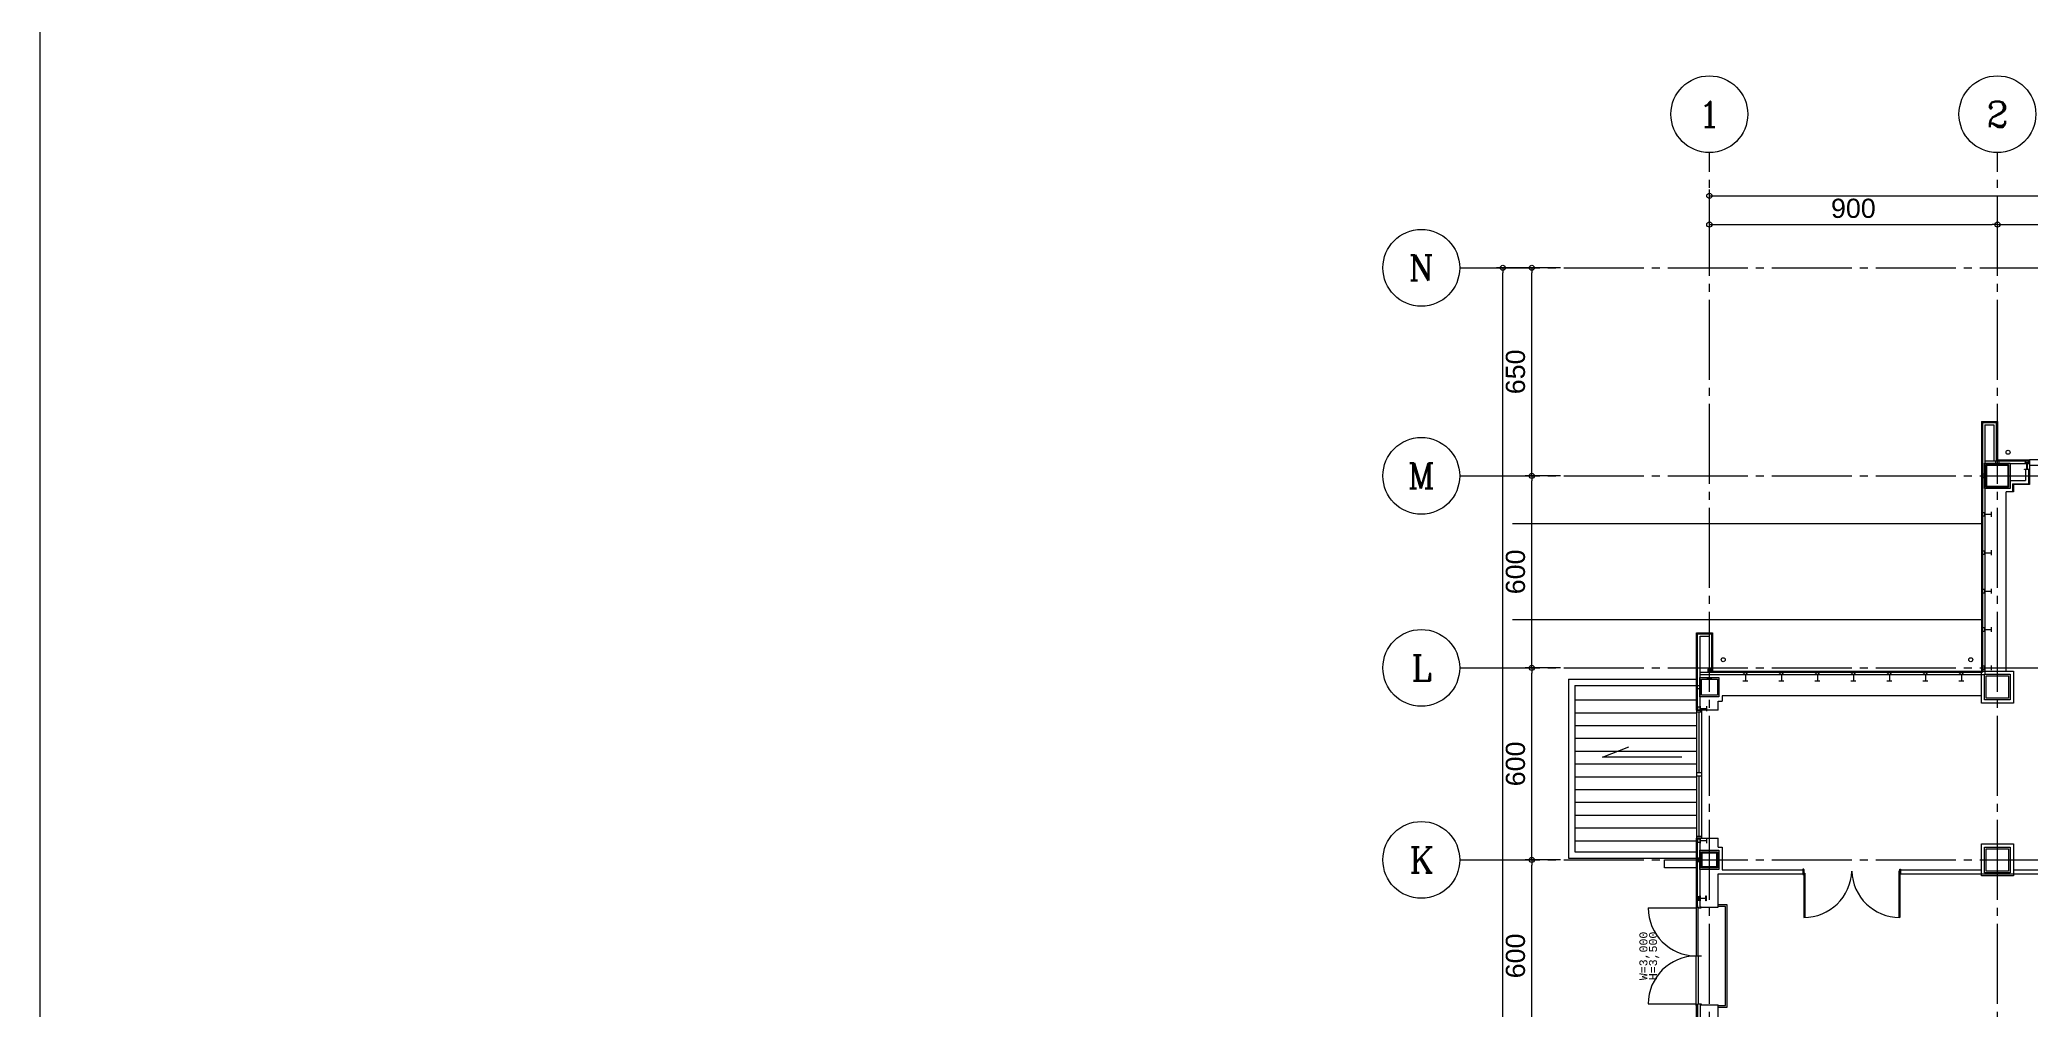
# Model space of a CAD drawing. Header units: millimetres. Extents: x -48783 to 30095, y 6477 to 24477.
# Drawn here: x -5216 to 1002, y 17084 to 20113 of the extents above; entities that cross this region are included whole.
import ezdxf
from ezdxf.enums import TextEntityAlignment as Align

# ---------------------------------------------------------------- set-up
doc = ezdxf.new("R2010")
doc.units = ezdxf.units.MM
doc.header["$LTSCALE"] = 100
doc.linetypes.add('X-N-FAB-L20$0$COL-CEN-LIN', pattern=[3.25, 2.5, -0.25, 0.25, -0.25])
for name, color, linetype in [('0-XREF', 7, 'Continuous'), ('X-N-FAB-L20$0$0-MC', 8, 'Continuous'), ('X-N-FAB-L20$0$0-NC', 8, 'Continuous'), ('X-N-FAB-L20$0$08', 8, 'Continuous'), ('X-N-FAB-L20$0$BLOCK', 8, 'Continuous'), ('X-N-FAB-L20$0$CCL', 8, 'X-N-FAB-L20$0$COL-CEN-LIN'), ('X-N-FAB-L20$0$COL', 8, 'Continuous'), ('X-N-FAB-L20$0$COL-S', 8, 'Continuous')]:
    doc.layers.add(name, color=color, linetype=linetype)
doc.layers.add('X-N-FAB-L20$0$A-BLOCK', color=8, linetype='Continuous', plot=False)
doc.layers.add('X-N-FAB-L20$0$DIM', color=8, linetype='Continuous', plot=False)
doc.styles.add('X-N-FAB-L20$0$ATS', font='monotxt', dxfattribs={"bigfont": 'BIGFONT'})
doc.styles.add('X-N-FAB-L20$0$COL-NUM', font='romanc')
doc.styles.add('X-N-FAB-L20$0$DimStyUse', font='romans.shx', dxfattribs={"width": 0.7})
doc.styles.add('X-N-FAB-L20$0$Gen-Text', font='arial.ttf', dxfattribs={"height": 2.5})
doc.dimstyles.new('X-N-FAB-L20$0$CIRL', dxfattribs={"dimtxt": 30, "dimasz": 8, "dimexe": 8, "dimexo": 0, "dimgap": 5, "dimtad": 1, "dimdsep": 46, "dimtxsty": 'X-N-FAB-L20$0$DimStyUse', "dimblk": 'X-N-FAB-L20$0$_Origin', "dimcen": 10, "dimdle": 8, "dimclrt": 2, "dimazin": 0, "dimtfac": 1, "dimtix": 1, "dimtmove": 2, "dimatfit": 3, "dimfxl": 10, "dimtolj": 1, "dimarcsym": 0})

# ---------------------------------------------------------------- blocks, each defined once
blk = doc.blocks.new('X-N-FAB-L20$0$cn-y')
at = {"layer": 'X-N-FAB-L20$0$0-MC'}
blk.add_circle((-50, 0), 50, dxfattribs=at)
at = {"layer": 'X-N-FAB-L20$0$0-NC', "style": 'X-N-FAB-L20$0$COL-NUM'}
blk.add_attdef('GRID-Y', text='', height=50, dxfattribs=at).set_placement((-50, 0), align=Align.MIDDLE_CENTER)
blk = doc.blocks.new('X-N-FAB-L20$0$_Origin')
at = {"color": 0, "linetype": 'ByBlock', "lineweight": -2}
blk.add_line((0, 0), (-1, 0), dxfattribs=at)
blk.add_circle((0, 0), 0.5, dxfattribs=at)
blk = doc.blocks.new('*D133')
at = {"layer": 'DefPoints', "color": 0, "transparency": 16777216}
for p in [(27970, 9025), (1020, 8935), (27970, 8935)]:
    blk.add_point(p, dxfattribs=at)
at = {"layer": 'X-N-FAB-L20$0$DIM', "color": 0, "lineweight": -2, "transparency": 16777216}
for p, q in [((1020, 8935), (1020, 9045)), ((1036, 9025), (27954, 9025)), ((27970, 8935), (27970, 9045))]:
    blk.add_line(p, q, dxfattribs=at)
at = {"layer": 'X-N-FAB-L20$0$DIM', "color": 0, "lineweight": -2, "transparency": 16777216, "xscale": 16, "yscale": 16, "zscale": 16, "rotation": 180}
blk.add_blockref('X-N-FAB-L20$0$_Origin', (1020, 9025), dxfattribs=at)
at = {"layer": 'X-N-FAB-L20$0$DIM', "color": 0, "lineweight": -2, "transparency": 16777216, "xscale": 16, "yscale": 16, "zscale": 16}
blk.add_blockref('X-N-FAB-L20$0$_Origin', (27970, 9025), dxfattribs=at)
at = {"layer": 'X-N-FAB-L20$0$DIM', "color": 2, "transparency": 16777216, "insert": (14495, 9075.6), "char_height": 2.5, "attachment_point": 5, "style": 'X-N-FAB-L20$0$Gen-Text'}
blk.add_mtext('\\A1;{\\H24x;26950}', dxfattribs=at)
blk = doc.blocks.new('*D134')
at = {"layer": 'DefPoints', "color": 0, "transparency": 16777216}
for p in [(1920, 8935), (1020, 8845), (1920, 8845)]:
    blk.add_point(p, dxfattribs=at)
at = {"layer": 'X-N-FAB-L20$0$DIM', "color": 0, "lineweight": -2, "transparency": 16777216}
for p, q in [((1020, 8845), (1020, 8955)), ((1036, 8935), (1904, 8935)), ((1920, 8845), (1920, 8955))]:
    blk.add_line(p, q, dxfattribs=at)
at = {"layer": 'X-N-FAB-L20$0$DIM', "color": 0, "lineweight": -2, "transparency": 16777216, "xscale": 16, "yscale": 16, "zscale": 16, "rotation": 180}
blk.add_blockref('X-N-FAB-L20$0$_Origin', (1020, 8935), dxfattribs=at)
at = {"layer": 'X-N-FAB-L20$0$DIM', "color": 0, "lineweight": -2, "transparency": 16777216, "xscale": 16, "yscale": 16, "zscale": 16}
blk.add_blockref('X-N-FAB-L20$0$_Origin', (1920, 8935), dxfattribs=at)
at = {"layer": 'X-N-FAB-L20$0$DIM', "color": 2, "transparency": 16777216, "insert": (1470, 8985.6), "char_height": 2.5, "attachment_point": 5, "style": 'X-N-FAB-L20$0$Gen-Text'}
blk.add_mtext('\\A1;{\\H24x;900}', dxfattribs=at)
blk = doc.blocks.new('*D135')
at = {"layer": 'DefPoints', "color": 0, "transparency": 16777216}
for p in [(2820, 8935), (1920, 8845), (2820, 8845)]:
    blk.add_point(p, dxfattribs=at)
at = {"layer": 'X-N-FAB-L20$0$DIM', "color": 0, "lineweight": -2, "transparency": 16777216}
for p, q in [((1920, 8845), (1920, 8955)), ((1936, 8935), (2804, 8935)), ((2820, 8845), (2820, 8955))]:
    blk.add_line(p, q, dxfattribs=at)
at = {"layer": 'X-N-FAB-L20$0$DIM', "color": 0, "lineweight": -2, "transparency": 16777216, "xscale": 16, "yscale": 16, "zscale": 16, "rotation": 180}
blk.add_blockref('X-N-FAB-L20$0$_Origin', (1920, 8935), dxfattribs=at)
at = {"layer": 'X-N-FAB-L20$0$DIM', "color": 0, "lineweight": -2, "transparency": 16777216, "xscale": 16, "yscale": 16, "zscale": 16}
blk.add_blockref('X-N-FAB-L20$0$_Origin', (2820, 8935), dxfattribs=at)
at = {"layer": 'X-N-FAB-L20$0$DIM', "color": 2, "transparency": 16777216, "insert": (2370, 8985.6), "char_height": 2.5, "attachment_point": 5, "style": 'X-N-FAB-L20$0$Gen-Text'}
blk.add_mtext('\\A1;{\\H24x;900}', dxfattribs=at)
blk = doc.blocks.new('*D118')
at = {"layer": 'DefPoints', "color": 0, "transparency": 16777216}
for p in [(375, 8800), (465, 8800), (465, 150)]:
    blk.add_point(p, dxfattribs=at)
at = {"layer": 'X-N-FAB-L20$0$DIM', "color": 0, "lineweight": -2, "transparency": 16777216}
for p, q in [((465, 8800), (355, 8800)), ((375, 166), (375, 8784)), ((465, 150), (355, 150))]:
    blk.add_line(p, q, dxfattribs=at)
at = {"layer": 'X-N-FAB-L20$0$DIM', "color": 0, "lineweight": -2, "transparency": 16777216, "xscale": 16, "yscale": 16, "zscale": 16}
for p, rotation in [((375, 8800), 90), ((375, 150), 270)]:
    blk.add_blockref('X-N-FAB-L20$0$_Origin', p, dxfattribs=dict(at, rotation=rotation))
at = {"layer": 'X-N-FAB-L20$0$DIM', "color": 2, "transparency": 16777216, "insert": (324.4, 4475), "char_height": 2.5, "attachment_point": 5, "rotation": 90, "style": 'X-N-FAB-L20$0$Gen-Text'}
blk.add_mtext('\\A1;{\\H24x;8650}', dxfattribs=at)
blk = doc.blocks.new('*D129')
at = {"layer": 'DefPoints', "color": 0, "transparency": 16777216}
for p in [(465, 6950), (555, 6950), (555, 6350)]:
    blk.add_point(p, dxfattribs=at)
at = {"layer": 'X-N-FAB-L20$0$DIM', "color": 0, "lineweight": -2, "transparency": 16777216}
for p, q in [((555, 6950), (445, 6950)), ((465, 6366), (465, 6934)), ((555, 6350), (445, 6350))]:
    blk.add_line(p, q, dxfattribs=at)
at = {"layer": 'X-N-FAB-L20$0$DIM', "color": 0, "lineweight": -2, "transparency": 16777216, "xscale": 16, "yscale": 16, "zscale": 16}
for p, rotation in [((465, 6950), 90), ((465, 6350), 270)]:
    blk.add_blockref('X-N-FAB-L20$0$_Origin', p, dxfattribs=dict(at, rotation=rotation))
at = {"layer": 'X-N-FAB-L20$0$DIM', "color": 2, "transparency": 16777216, "insert": (414.4, 6650), "char_height": 2.5, "attachment_point": 5, "rotation": 90, "style": 'X-N-FAB-L20$0$Gen-Text'}
blk.add_mtext('\\A1;{\\H24x;600}', dxfattribs=at)
blk = doc.blocks.new('*D130')
at = {"layer": 'DefPoints', "color": 0, "transparency": 16777216}
for p in [(465, 7550), (555, 7550), (555, 6950)]:
    blk.add_point(p, dxfattribs=at)
at = {"layer": 'X-N-FAB-L20$0$DIM', "color": 0, "lineweight": -2, "transparency": 16777216}
for p, q in [((555, 7550), (445, 7550)), ((465, 6966), (465, 7534)), ((555, 6950), (445, 6950))]:
    blk.add_line(p, q, dxfattribs=at)
at = {"layer": 'X-N-FAB-L20$0$DIM', "color": 0, "lineweight": -2, "transparency": 16777216, "xscale": 16, "yscale": 16, "zscale": 16}
for p, rotation in [((465, 7550), 90), ((465, 6950), 270)]:
    blk.add_blockref('X-N-FAB-L20$0$_Origin', p, dxfattribs=dict(at, rotation=rotation))
at = {"layer": 'X-N-FAB-L20$0$DIM', "color": 2, "transparency": 16777216, "insert": (414.4, 7250), "char_height": 2.5, "attachment_point": 5, "rotation": 90, "style": 'X-N-FAB-L20$0$Gen-Text'}
blk.add_mtext('\\A1;{\\H24x;600}', dxfattribs=at)
blk = doc.blocks.new('*D131')
at = {"layer": 'DefPoints', "color": 0, "transparency": 16777216}
for p in [(465, 8150), (555, 8150), (555, 7550)]:
    blk.add_point(p, dxfattribs=at)
at = {"layer": 'X-N-FAB-L20$0$DIM', "color": 0, "lineweight": -2, "transparency": 16777216}
for p, q in [((555, 8150), (445, 8150)), ((465, 7566), (465, 8134)), ((555, 7550), (445, 7550))]:
    blk.add_line(p, q, dxfattribs=at)
at = {"layer": 'X-N-FAB-L20$0$DIM', "color": 0, "lineweight": -2, "transparency": 16777216, "xscale": 16, "yscale": 16, "zscale": 16}
for p, rotation in [((465, 8150), 90), ((465, 7550), 270)]:
    blk.add_blockref('X-N-FAB-L20$0$_Origin', p, dxfattribs=dict(at, rotation=rotation))
at = {"layer": 'X-N-FAB-L20$0$DIM', "color": 2, "transparency": 16777216, "insert": (414.4, 7850), "char_height": 2.5, "attachment_point": 5, "rotation": 90, "style": 'X-N-FAB-L20$0$Gen-Text'}
blk.add_mtext('\\A1;{\\H24x;600}', dxfattribs=at)
blk = doc.blocks.new('*D132')
at = {"layer": 'DefPoints', "color": 0, "transparency": 16777216}
for p in [(465, 8800), (555, 8800), (555, 8150)]:
    blk.add_point(p, dxfattribs=at)
at = {"layer": 'X-N-FAB-L20$0$DIM', "color": 0, "lineweight": -2, "transparency": 16777216}
for p, q in [((555, 8800), (445, 8800)), ((465, 8166), (465, 8784)), ((555, 8150), (445, 8150))]:
    blk.add_line(p, q, dxfattribs=at)
at = {"layer": 'X-N-FAB-L20$0$DIM', "color": 0, "lineweight": -2, "transparency": 16777216, "xscale": 16, "yscale": 16, "zscale": 16}
for p, rotation in [((465, 8800), 90), ((465, 8150), 270)]:
    blk.add_blockref('X-N-FAB-L20$0$_Origin', p, dxfattribs=dict(at, rotation=rotation))
at = {"layer": 'X-N-FAB-L20$0$DIM', "color": 2, "transparency": 16777216, "insert": (414.4, 8475), "char_height": 2.5, "attachment_point": 5, "rotation": 90, "style": 'X-N-FAB-L20$0$Gen-Text'}
blk.add_mtext('\\A1;{\\H24x;650}', dxfattribs=at)
blk = doc.blocks.new('X-N-FAB-L20$0$A$C028b1125')
at = {"layer": 'X-N-FAB-L20$0$COL'}
blk.add_lwpolyline([(0, 60), (60, 60), (60, 0), (0, 0)], close=True, dxfattribs=at)
at = {"layer": 'X-N-FAB-L20$0$COL-S'}
for points in [[(5, 5), (5, 55), (55, 55), (55, 5)], [(8, 8), (8, 52), (52, 52), (52, 8)]]:
    blk.add_lwpolyline(points, close=True, dxfattribs=at)
blk = doc.blocks.new('X-N-FAB-L20$0$A$C01c89b02')
at = {"layer": 'X-N-FAB-L20$0$COL'}
blk.add_lwpolyline([(0, 100), (100, 100), (100, 0), (0, 0)], close=True, dxfattribs=at)
at = {"layer": 'X-N-FAB-L20$0$COL-S'}
for points in [[(10, 90), (90, 90), (90, 10), (10, 10)], [(15, 85), (85, 85), (85, 15), (15, 15)]]:
    blk.add_lwpolyline(points, close=True, dxfattribs=at)
blk = doc.blocks.new('X-N-FAB-L20$0$A$C09907766')
at = {"layer": 'X-N-FAB-L20$0$COL-S'}
for points in [[(0, 60), (60, 60), (60, 0), (0, 0)], [(5, 55), (55, 55), (55, 5), (5, 5)]]:
    blk.add_lwpolyline(points, close=True, dxfattribs=at)
blk = doc.blocks.new('X-N-FAB-L20$0$A$C9c0f053d')
at = {"layer": 'X-N-FAB-L20$0$COL'}
blk.add_lwpolyline([(0, 80), (80, 80), (80, 0), (0, 0)], close=True, dxfattribs=at)
at = {"layer": 'X-N-FAB-L20$0$COL-S'}
for points in [[(5, 5), (5, 75), (75, 75), (75, 5)], [(7, 7), (7, 73), (73, 73), (73, 7)]]:
    blk.add_lwpolyline(points, close=True, dxfattribs=at)
blk = doc.blocks.new('X-N-FAB-L20$0$A$C1d07c4d4')
for centre in [(1650.7, 8198.6), (760.7, 7550.5), (1534.2, 7550.5)]:
    blk.add_circle(centre, 6.25)
at = {"layer": 'X-N-FAB-L20$0$08'}
for p, q in [((1567.4, 8295), (1567.4, 7525)), ((1567.4, 8295), (1617.4, 8295)), ((1570.9, 8291.5), (1570.9, 7511.5)), ((1570.9, 8291.5), (1613.9, 8291.5)), ((1578.4, 8284), (1578.4, 7504)), ((1578.4, 8284), (1606.4, 8284)), ((1606.4, 8284), (1606.4, 8171.5)), ((1613.9, 8291.5), (1613.9, 8171.5)), ((1617.4, 8295), (1617.4, 8175)), ((1567.4, 8224.6), (1567.4, 7515)), ((1578.4, 8171.5), (1717.4, 8171.5)), ((1617.4, 8175), (1717.4, 8175)), ((1657.4, 8164), (1717.4, 8164)), ((2417.4, 8175), (1717.4, 8175)), ((1717.4, 8175), (1717.4, 8097.5)), ((1717.4, 8175), (1717.4, 8158)), ((1717.4, 8158), (2417.4, 8158)), ((1657.4, 8110), (1704.9, 8110)), ((1664.9, 8100), (1664.9, 8077.5)), ((1664.9, 8100), (1714.9, 8100)), ((1667.4, 8097.5), (1667.4, 8075)), ((1717.4, 8097.5), (1667.4, 8097.5)), ((1704.9, 8145), (1704.9, 8110)), ((1714.9, 8145), (1714.9, 8100)), ((1644.9, 7515), (1644.9, 8075)), ((1667.4, 8075), (1644.9, 8075)), ((1567.4, 7975), (102.8, 7975)), ((1578.4, 8012.5), (1578.4, 7997.5)), ((1578.4, 8005), (1598.4, 8005)), ((1598.4, 8012.5), (1598.4, 7997.5)), ((1578.4, 7892.5), (1578.4, 7877.5)), ((1578.4, 7885), (1598.4, 7885)), ((1598.4, 7892.5), (1598.4, 7877.5)), ((1578.4, 7772.5), (1578.4, 7757.5)), ((1578.4, 7765), (1598.4, 7765)), ((1598.4, 7772.5), (1598.4, 7757.5)), ((1567.4, 7675), (102.8, 7675)), ((1578.4, 7652.5), (1578.4, 7637.5)), ((1598.4, 7652.5), (1598.4, 7637.5)), ((677.4, 7635), (727.4, 7635)), ((677.4, 7635), (727.4, 7635)), ((677.4, 7392.7), (677.4, 7635)), ((680.9, 7631.5), (723.9, 7631.5)), ((680.9, 7392.7), (680.9, 7631.5)), ((688.4, 7624), (716.4, 7624)), ((688.4, 7392.7), (688.4, 7624)), ((716.4, 7624), (716.4, 7521.5)), ((723.9, 7631.5), (723.9, 7511.5)), ((727.4, 7635), (727.4, 7515)), ((727.4, 7635), (727.4, 7525)), ((1578.4, 7645), (1598.4, 7645)), ((1578.4, 7532.5), (1578.4, 7517.5)), ((1578.4, 7525), (1598.4, 7525)), ((1598.4, 7532.5), (1598.4, 7517.5)), ((277.4, 7490), (277.4, 6930)), ((277.4, 7490), (677.4, 7490)), ((297.4, 7470), (297.4, 6950)), ((297.4, 7470), (677.4, 7470)), ((688.4, 7511.5), (1570.9, 7511.5)), ((688.4, 7504), (1578.4, 7504)), ((724.9, 7490), (709.9, 7490)), ((727.4, 7515), (1567.4, 7515)), ((837.4, 7504), (822.4, 7504)), ((837.4, 7484), (822.4, 7484)), ((829.9, 7504), (829.9, 7484)), ((949.9, 7504), (934.9, 7504)), ((949.9, 7484), (934.9, 7484)), ((942.4, 7504), (942.4, 7484)), ((1062.4, 7504), (1047.4, 7504)), ((1062.4, 7484), (1047.4, 7484)), ((1054.9, 7504), (1054.9, 7484)), ((1174.9, 7504), (1159.9, 7504)), ((1174.9, 7484), (1159.9, 7484)), ((1167.4, 7504), (1167.4, 7484)), ((1287.4, 7504), (1272.4, 7504)), ((1287.4, 7484), (1272.4, 7484)), ((1279.9, 7504), (1279.9, 7484)), ((1399.9, 7504), (1384.9, 7504)), ((1399.9, 7484), (1384.9, 7484)), ((1392.4, 7504), (1392.4, 7484)), ((1512.4, 7504), (1497.4, 7504)), ((1512.4, 7484), (1497.4, 7484)), ((1504.9, 7504), (1504.9, 7484)), ((1644.9, 7515), (1667.4, 7515)), ((1667.4, 7515), (1667.4, 7415)), ((297.4, 7425), (677.4, 7425)), ((688.4, 7405.2), (688.4, 7390.2)), ((708.4, 7405.2), (708.4, 7390.2)), ((744.9, 7392.7), (744.9, 7420.5)), ((744.9, 7420.5), (757.4, 7420.5)), ((1567.4, 7437.5), (757.4, 7437.5)), ((757.4, 7437.5), (757.4, 7420.5)), ((1567.4, 7415), (1567.4, 7437.5)), ((1667.4, 7415), (1567.4, 7415)), ((297.4, 7385), (677.4, 7385)), ((297.4, 7345), (677.4, 7345)), ((744.9, 7392.7), (677.4, 7392.7)), ((677.4, 7392.7), (694.4, 7392.7)), ((677.4, 7392.7), (677.4, 6992.8)), ((677.4, 7387.8), (694.4, 7387.8)), ((685.9, 7197.8), (685.9, 7387.8)), ((688.4, 7397.7), (708.4, 7397.7)), ((694.4, 6992.8), (694.4, 7392.7)), ((297.4, 7305), (677.4, 7305)), ((297.4, 7265), (677.4, 7265)), ((297.4, 7225), (677.4, 7225)), ((297.4, 7185), (677.4, 7185)), ((677.4, 7197.8), (694.4, 7197.8)), ((677.4, 7187.8), (694.4, 7187.8)), ((685.9, 6997.8), (685.9, 7187.8)), ((297.4, 7145), (677.4, 7145)), ((297.4, 7105), (677.4, 7105)), ((297.4, 7065), (677.4, 7065)), ((297.4, 7025), (677.4, 7025)), ((297.4, 6985), (677.4, 6985)), ((694.4, 6997.8), (677.4, 6997.8)), ((677.4, 6775), (677.4, 6992.8)), ((677.4, 6992.8), (744.9, 6992.8)), ((694.4, 6992.8), (677.4, 6992.8)), ((680.9, 6775), (680.9, 6992.8)), ((688.4, 6992.8), (688.4, 6977.8)), ((688.4, 6775), (688.4, 6992.8)), ((688.4, 6985.3), (708.4, 6985.3)), ((708.4, 6992.8), (708.4, 6977.8)), ((744.9, 6965), (744.9, 6992.8)), ((1567.4, 6893.5), (1567.4, 6975)), ((1567.4, 6975), (1667.4, 6975)), ((1567.4, 6975), (1667.4, 6975)), ((1667.4, 6975), (1667.4, 6893.5)), ((277.4, 6930), (677.4, 6930)), ((297.4, 6950), (677.4, 6950)), ((744.9, 6965), (757.4, 6965)), ((757.4, 6965), (757.4, 6893.5)), ((744.9, 6777.5), (744.9, 6881.5)), ((744.9, 6881.5), (1009.8, 6881.5)), ((757.4, 6893.5), (1009.8, 6893.5)), ((1009.8, 6893.5), (1009.8, 6881.5)), ((1012.3, 6895), (1012.3, 6745)), ((1013.8, 6883.9), (1015.3, 6883.9)), ((1015.3, 6883.9), (1015.3, 6745)), ((1309.3, 6883.9), (1309.3, 6745)), ((1312.3, 6883.9), (1309.3, 6883.9)), ((1312.3, 6895), (1312.3, 6745)), ((1314.8, 6893.5), (1567.4, 6893.5)), ((1314.8, 6893.5), (1314.8, 6881.5)), ((1314.8, 6881.5), (2304.9, 6881.5)), ((1667.4, 6893.5), (2289.9, 6893.5)), ((677.4, 6781.5), (680.9, 6781.5)), ((526.4, 6775), (676.4, 6775)), ((688.4, 6777.5), (744.9, 6777.5)), ((662.4, 6625), (692.4, 6625)), ((526.4, 6475), (676.4, 6475)), ((677.4, 6225), (677.4, 6472.5)), ((677.4, 6468.5), (680.9, 6468.5)), ((680.9, 6472.5), (680.9, 6225)), ((688.4, 6475), (688.4, 6225)), ((688.4, 6472.5), (744.9, 6472.5)), ((744.9, 6365), (744.9, 6472.5))]:
    blk.add_line(p, q, dxfattribs=at)
for points in [[(1577.4, 8165), (1657.4, 8165), (1657.4, 8085), (1577.4, 8085)], [(1582.4, 8090), (1582.4, 8160), (1652.4, 8160), (1652.4, 8090)], [(1584.4, 8092), (1584.4, 8158), (1650.4, 8158), (1650.4, 8092)], [(1612.4, 8160), (1612.4, 8171.5), (1622.4, 8171.5), (1622.4, 8160)], [(1702.4, 8165), (1717.4, 8165), (1717.4, 8164.1), (1710.2, 8164.1), (1710.2, 8145.9), (1717.4, 8145.9), (1717.4, 8145), (1702.4, 8145), (1702.4, 8145.9), (1709.6, 8145.9), (1709.6, 8164.1), (1702.4, 8164.1)], [(1704.3, 8170), (1704.3, 8165), (1709.3, 8165), (1709.3, 8165.6), (1704.9, 8165.6), (1704.9, 8170)], [(1704.9, 8166.5), (1714.9, 8166.5), (1714.9, 8171.5), (1704.9, 8171.5)], [(1715.5, 8170), (1715.5, 8165), (1710.5, 8165), (1710.5, 8165.6), (1714.9, 8165.6), (1714.9, 8170)], [(1582.4, 8130), (1570.9, 8130), (1570.9, 8120), (1582.4, 8120)], [(1578.4, 8010), (1570.9, 8010), (1570.9, 8000), (1578.4, 8000)], [(1578.4, 7890), (1570.9, 7890), (1570.9, 7880), (1578.4, 7880)], [(1578.4, 7770), (1570.9, 7770), (1570.9, 7760), (1578.4, 7760)], [(1578.4, 7650), (1570.9, 7650), (1570.9, 7640), (1578.4, 7640)], [(1578.4, 7530), (1570.9, 7530), (1570.9, 7520), (1578.4, 7520)], [(688.4, 7460), (680.9, 7460), (680.9, 7470), (688.4, 7470)], [(687.4, 7495), (747.4, 7495), (747.4, 7435), (687.4, 7435)], [(692.4, 7490), (742.4, 7490), (742.4, 7440), (692.4, 7440)], [(722.4, 7514), (722.4, 7521.5), (712.4, 7521.5), (712.4, 7514)], [(834.9, 7504), (834.9, 7511.5), (824.9, 7511.5), (824.9, 7504)], [(947.4, 7504), (947.4, 7511.5), (937.4, 7511.5), (937.4, 7504)], [(1059.9, 7504), (1059.9, 7511.5), (1049.9, 7511.5), (1049.9, 7504)], [(1172.4, 7504), (1172.4, 7511.5), (1162.4, 7511.5), (1162.4, 7504)], [(1284.9, 7504), (1284.9, 7511.5), (1274.9, 7511.5), (1274.9, 7504)], [(1397.4, 7504), (1397.4, 7511.5), (1387.4, 7511.5), (1387.4, 7504)], [(1509.9, 7504), (1509.9, 7511.5), (1499.9, 7511.5), (1499.9, 7504)], [(1577.4, 7505), (1657.4, 7505), (1657.4, 7425), (1577.4, 7425)], [(1582.4, 7500), (1652.4, 7500), (1652.4, 7430), (1582.4, 7430)], [(688.4, 7402.7), (680.9, 7402.7), (680.9, 7392.7), (688.4, 7392.7)], [(688.4, 6990.3), (680.9, 6990.3), (680.9, 6980.3), (688.4, 6980.3)], [(677.4, 6900), (577.4, 6900), (577.4, 6925), (677.4, 6925)], [(677.4, 6924), (677.4, 6926), (680.9, 6926), (680.9, 6924)], [(685.9, 6920), (685.9, 6930), (680.9, 6930), (680.9, 6920)], [(685.9, 6922.5), (685.9, 6927.5), (690.9, 6927.5), (690.9, 6926.9), (686.5, 6926.9), (686.5, 6922.5)], [(687.4, 6955), (747.4, 6955), (747.4, 6895), (687.4, 6895)], [(687.4, 6927.5), (692.4, 6927.5), (692.4, 6932.5), (691.8, 6932.5), (691.8, 6928.1), (687.4, 6928.1)], [(692.4, 6900), (692.4, 6950), (742.4, 6950), (742.4, 6900)], [(695.4, 6903), (695.4, 6947), (739.4, 6947), (739.4, 6903)], [(1577.4, 6965), (1657.4, 6965), (1657.4, 6885), (1577.4, 6885)], [(1582.4, 6960), (1652.4, 6960), (1652.4, 6890), (1582.4, 6890)], [(685.9, 6800), (685.9, 6810), (680.9, 6810), (680.9, 6800)], [(682.4, 6810.6), (687.4, 6810.6), (687.4, 6805.6), (686.8, 6805.6), (686.8, 6810), (682.4, 6810)], [(682.4, 6799.4), (687.4, 6799.4), (687.4, 6804.4), (686.8, 6804.4), (686.8, 6800), (682.4, 6800)], [(687.4, 6797.5), (687.4, 6812.5), (688.3, 6812.5), (688.3, 6805.3), (706.5, 6805.3), (706.5, 6812.5), (707.4, 6812.5), (707.4, 6797.5), (706.5, 6797.5), (706.5, 6804.7), (688.3, 6804.7), (688.3, 6797.5)], [(676.4, 6776.5), (676.4, 6625), (682.4, 6625), (682.4, 6776.5)], [(676.4, 6473.5), (676.4, 6625), (682.4, 6625), (682.4, 6473.5)]]:
    blk.add_lwpolyline(points, close=True, dxfattribs=at)
for points in [[(631, 7246.5), (383.2, 7246.5), (465.8, 7278.4)], [(677.2, 6921.2), (677.2, 6924.2), (678.8, 6924.2), (678.8, 6925.8), (677.2, 6925.8), (677.2, 6928.8)], [(1009.8, 6879.4), (1012.3, 6879.4), (1012.3, 6883.9), (1013.8, 6883.9), (1013.8, 6891.1), (1012.3, 6891.1), (1012.3, 6895.6), (1009.8, 6895.6), (1009.8, 6879.4)], [(1314.8, 6879.4), (1312.3, 6879.4), (1312.3, 6883.9), (1310.8, 6883.9), (1310.8, 6891.1), (1312.3, 6891.1), (1312.3, 6895.6), (1314.8, 6895.6), (1314.8, 6879.4)], [(678.9, 6779.5), (676.4, 6779.5), (676.4, 6777), (682.9, 6777), (682.9, 6775), (691.4, 6775), (691.4, 6777.5), (688.9, 6777.5)], [(678.9, 6779.5), (680.9, 6781.5), (680.9, 6779.5), (678.9, 6779.5), (678.9, 6781.5), (680.9, 6781.5)], [(744.9, 6464.6), (772.9, 6464.6), (772.9, 6784.6), (772.9, 6784.6), (744.9, 6784.6)], [(744.9, 6469.6), (767.9, 6469.6), (767.9, 6779.6), (744.9, 6779.6)], [(678.9, 6470.5), (676.4, 6470.5), (676.4, 6473), (682.9, 6473), (682.9, 6475), (691.4, 6475), (691.4, 6472.5), (688.9, 6472.5)], [(678.9, 6470.5), (680.9, 6468.5), (680.9, 6470.5), (678.9, 6470.5), (678.9, 6468.5), (680.9, 6468.5)]]:
    blk.add_lwpolyline(points, dxfattribs=at)
for points in [[(677.4, 6779.5), (678.9, 6779.5), (678.9, 6781.5), (677.4, 6781.5, -0.294457)], [(677.4, 6470.5), (678.9, 6470.5), (678.9, 6468.5), (677.4, 6468.5, 0.294457)]]:
    blk.add_lwpolyline(points, format="xyb", close=True, dxfattribs=at)
for centre, start, end in [((1012.6, 6895), 270.01296, 358.11188), ((1312.3, 6895), 181.88812, 269.98704), ((676.4, 6775), 180, 270), ((676.4, 6475), 90, 180)]:
    blk.add_arc(centre, 150, start, end, dxfattribs=at)
at = {"layer": 'X-N-FAB-L20$0$08', "style": 'X-N-FAB-L20$0$ATS'}
for s, p in [('W=3,000', (511.4, 6625)), ('H=3,500', (541.4, 6625))]:
    blk.add_text(s, height=25, rotation=90, dxfattribs=at).set_placement(p, align=Align.MIDDLE_CENTER)
blk = doc.blocks.new('X-N-FAB-L20$0$A$C20c95bda')
at = {"layer": 'X-N-FAB-L20$0$CCL'}
for p, q in [((1020, 0), (1020, 9160)), ((1920, 0), (1920, 9160)), ((240, 8800), (28330, 8800)), ((240, 8150), (28330, 8150)), ((240, 7550), (28330, 7550)), ((240, 6950), (28330, 6950))]:
    blk.add_line(p, q, dxfattribs=at)
at = {"layer": 'X-N-FAB-L20$0$A-BLOCK'}
ref = blk.add_blockref('X-N-FAB-L20$0$cn-y', (1140, 9280), dxfattribs=dict(at, xscale=2.399999999999997, yscale=2.399999999999997, zscale=2.399999999999997))
ref.add_attrib('GRID-Y', '1', dxfattribs={"layer": 'X-N-FAB-L20$0$0-NC', "height": 80, "style": 'X-N-FAB-L20$0$COL-NUM'}).set_placement((1020, 9280), align=Align.MIDDLE_CENTER)
ref = blk.add_blockref('X-N-FAB-L20$0$cn-y', (2040, 9280), dxfattribs=dict(at, xscale=2.399999999999997, yscale=2.399999999999997, zscale=2.399999999999997))
ref.add_attrib('GRID-Y', '2', dxfattribs={"layer": 'X-N-FAB-L20$0$0-NC', "height": 80, "style": 'X-N-FAB-L20$0$COL-NUM'}).set_placement((1920, 9280), align=Align.MIDDLE_CENTER)
ref = blk.add_blockref('X-N-FAB-L20$0$cn-y', (240, 8800), dxfattribs=dict(at, xscale=2.399999999999997, yscale=2.399999999999997, zscale=2.399999999999997))
ref.add_attrib('GRID-Y', 'N', dxfattribs={"layer": 'X-N-FAB-L20$0$0-NC', "height": 80, "style": 'X-N-FAB-L20$0$COL-NUM'}).set_placement((120, 8800), align=Align.MIDDLE_CENTER)
ref = blk.add_blockref('X-N-FAB-L20$0$cn-y', (240, 8150), dxfattribs=dict(at, xscale=2.399999999999997, yscale=2.399999999999997, zscale=2.399999999999997))
ref.add_attrib('GRID-Y', 'M', dxfattribs={"layer": 'X-N-FAB-L20$0$0-NC', "height": 80, "style": 'X-N-FAB-L20$0$COL-NUM'}).set_placement((120, 8150), align=Align.MIDDLE_CENTER)
ref = blk.add_blockref('X-N-FAB-L20$0$cn-y', (240, 7550), dxfattribs=dict(at, xscale=2.399999999999997, yscale=2.399999999999997, zscale=2.399999999999997))
ref.add_attrib('GRID-Y', 'L', dxfattribs={"layer": 'X-N-FAB-L20$0$0-NC', "height": 80, "style": 'X-N-FAB-L20$0$COL-NUM'}).set_placement((120, 7550), align=Align.MIDDLE_CENTER)
ref = blk.add_blockref('X-N-FAB-L20$0$cn-y', (240, 6950), dxfattribs=dict(at, xscale=2.399999999999997, yscale=2.399999999999997, zscale=2.399999999999997))
ref.add_attrib('GRID-Y', 'K', dxfattribs={"layer": 'X-N-FAB-L20$0$0-NC', "height": 80, "style": 'X-N-FAB-L20$0$COL-NUM'}).set_placement((120, 6950), align=Align.MIDDLE_CENTER)
at = {"layer": 'X-N-FAB-L20$0$COL'}
for name, p in [('X-N-FAB-L20$0$A$C9c0f053d', (1880, 8110)), ('X-N-FAB-L20$0$A$C01c89b02', (1870, 7440)), ('X-N-FAB-L20$0$A$C028b1125', (990, 6920)), ('X-N-FAB-L20$0$A$C01c89b02', (1870, 6900))]:
    blk.add_blockref(name, p, dxfattribs=at)
at = {"layer": 'X-N-FAB-L20$0$COL-S'}
blk.add_blockref('X-N-FAB-L20$0$A$C09907766', (990, 7460), dxfattribs=at)
at = {"layer": 'X-N-FAB-L20$0$DIM'}
for base, p1, p2, picture, middle in [((27970, 9025), (1020, 8935), (27970, 8935), '*D133', (14495, 9075.634)), ((1920, 8935), (1020, 8845), (1920, 8845), '*D134', (1470, 8985.634)), ((2820, 8935), (1920, 8845), (2820, 8845), '*D135', (2370, 8985.634))]:
    dim = blk.add_linear_dim(base=base, p1=p1, p2=p2, text='{\\H24x;<>}', dimstyle='X-N-FAB-L20$0$CIRL', override={"dimtxt": 60, "dimasz": 16, "dimexe": 20, "dimgap": 20, "dimtxsty": 'X-N-FAB-L20$0$Gen-Text'}, dxfattribs=at)
    dim.commit()
    dim.dimension.update_dxf_attribs({"geometry": picture, "text_midpoint": middle})
for base, p1, p2, picture, middle in [((375, 8800), (465, 150), (465, 8800), '*D118', (324.366, 4475)), ((465, 8800), (555, 8150), (555, 8800), '*D132', (414.366, 8475)), ((465, 8150), (555, 7550), (555, 8150), '*D131', (414.366, 7850)), ((465, 7550), (555, 6950), (555, 7550), '*D130', (414.366, 7250)), ((465, 6950), (555, 6350), (555, 6950), '*D129', (414.366, 6650))]:
    dim = blk.add_linear_dim(base=base, p1=p1, p2=p2, angle=90, text='{\\H24x;<>}', dimstyle='X-N-FAB-L20$0$CIRL', override={"dimtxt": 60, "dimasz": 16, "dimexe": 20, "dimgap": 20, "dimtxsty": 'X-N-FAB-L20$0$Gen-Text'}, dxfattribs=at)
    dim.commit()
    dim.dimension.update_dxf_attribs({"geometry": picture, "text_midpoint": middle})
blk = doc.blocks.new('X-N-FAB-L20')
at = {"layer": 'DefPoints'}
blk.add_lwpolyline([(-5216.5, 24477.2), (-5216.5, 6477.2), (29783.5, 6477.2), (29783.5, 24477.2)], close=True, dxfattribs=at)
blk.add_blockref('X-N-FAB-L20$0$A$C1d07c4d4', (-717.4, 10625))
at = {"layer": 'X-N-FAB-L20$0$BLOCK'}
blk.add_blockref('X-N-FAB-L20$0$A$C20c95bda', (-1020, 10600), dxfattribs=at)

msp = doc.modelspace()

# ---------------------------------------------------------------- block references
at = {"layer": '0-XREF'}
msp.add_blockref('X-N-FAB-L20', (0, 0), dxfattribs=at)

doc.saveas('drawing.dxf')
